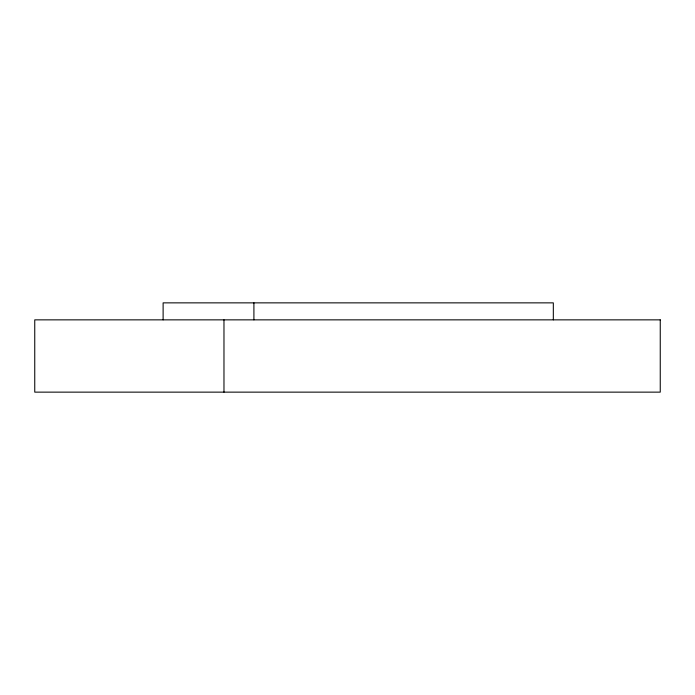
<?xml version="1.0" encoding="UTF-8"?>
<svg xmlns="http://www.w3.org/2000/svg" width="695" height="695" viewBox="0 0 695 695"><rect width="100%" height="100%" fill="white"/><g stroke="black" fill="none" stroke-linecap="round" stroke-linejoin="round"><path stroke-width="1.04" d="M553.324 319.856L553.324 302.864L163.117 302.864L163.117 319.856M253.91 302.864L253.91 319.856M223.972 319.856L223.972 392.136M660.25 319.856L34.75 319.856L34.75 392.136L660.25 392.136L660.25 319.856"/></g></svg>
